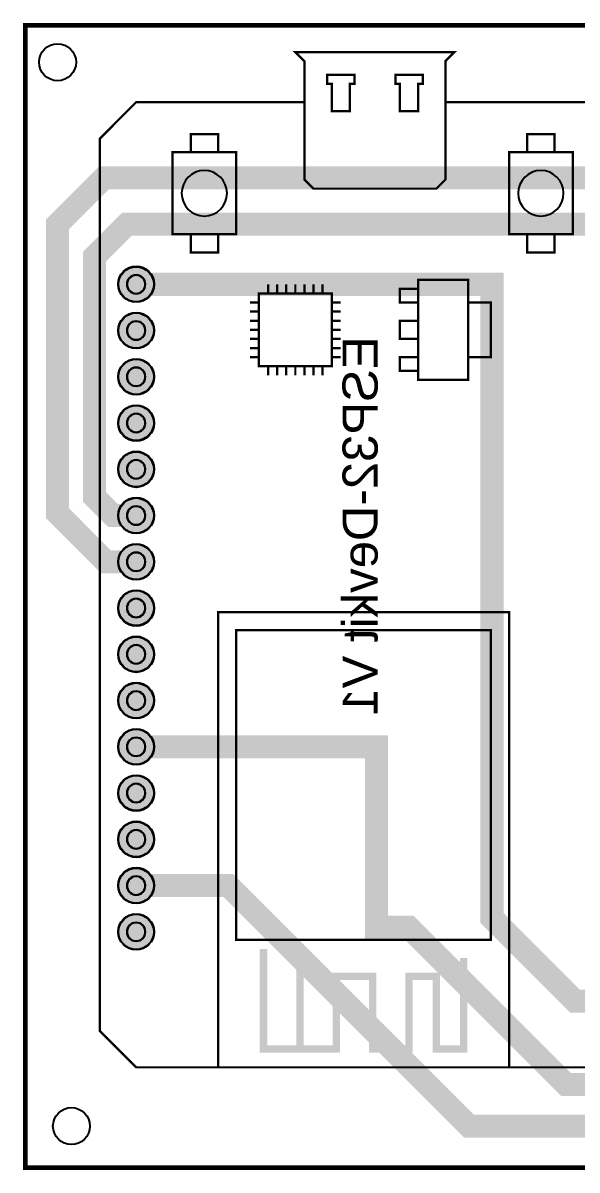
# Model space of a CAD drawing. Extents: x 105 to 3304, y 1285 to 3765.
# Drawn here: x 105 to 1304, y 1285 to 3765 of the extents above; entities that cross this region are included whole.
import ezdxf

# ---------------------------------------------------------------- set-up
doc = ezdxf.new("R2010")
doc.units = 9
for name, color, linetype, true_color in [('BoardOutline', 7, 'Continuous', 0xff00ff), ('BottomLayer', 7, 'Continuous', 0x0000ff), ('BottomSolderMaskLayer', 7, 'Continuous', 0xaa00ff), ('Multi-Layer', 7, 'Continuous', 0xc0c0c0), ('TopSilkLayer', 7, 'Continuous', 0xffff00), ('TopSolderMaskLayer', 7, 'Continuous', 0x800080)]:
    doc.layers.add(name, color=color, linetype=linetype, true_color=true_color)
doc.styles.get("Standard").update_dxf_attribs({"font": 'arial.ttf'})

msp = doc.modelspace()

# ---------------------------------------------------------------- hatches: boundary and pattern name
at = {"layer": 'BottomSolderMaskLayer'}
for points in [[(311, 3200, 1), (389, 3200, 1)], [(311, 3100, 1), (389, 3100, 1)], [(311, 3000, 1), (389, 3000, 1)], [(311, 2900, 1), (389, 2900, 1)], [(311, 2800, 1), (389, 2800, 1)], [(311, 2700, 1), (389, 2700, 1)], [(311, 2600, 1), (389, 2600, 1)], [(311, 2500, 1), (389, 2500, 1)], [(311, 2400, 1), (389, 2400, 1)], [(311, 2300, 1), (389, 2300, 1)], [(311, 2200, 1), (389, 2200, 1)], [(311, 2100, 1), (389, 2100, 1)], [(311, 2000, 1), (389, 2000, 1)], [(311, 1900, 1), (389, 1900, 1)], [(311, 1800, 1), (389, 1800, 1)]]:
    msp.add_hatch(color=256, dxfattribs=at).paths.add_polyline_path(points)
at = {"layer": 'Multi-Layer'}
for points in [[(312, 3200, 1), (388, 3200, 1)], [(312, 3100, 1), (388, 3100, 1)], [(312, 3000, 1), (388, 3000, 1)], [(312, 2900, 1), (388, 2900, 1)], [(312, 2800, 1), (388, 2800, 1)], [(312, 2700, 1), (388, 2700, 1)], [(312, 2600, 1), (388, 2600, 1)], [(312, 2500, 1), (388, 2500, 1)], [(312, 2400, 1), (388, 2400, 1)], [(312, 2300, 1), (388, 2300, 1)], [(312, 2200, 1), (388, 2200, 1)], [(312, 2100, 1), (388, 2100, 1)], [(312, 2000, 1), (388, 2000, 1)], [(312, 1900, 1), (388, 1900, 1)], [(312, 1800, 1), (388, 1800, 1)]]:
    msp.add_hatch(color=256, dxfattribs=at).paths.add_polyline_path(points)
at = {"layer": 'TopSolderMaskLayer'}
for points in [[(311, 3200, 1), (389, 3200, 1)], [(311, 3100, 1), (389, 3100, 1)], [(311, 3000, 1), (389, 3000, 1)], [(311, 2900, 1), (389, 2900, 1)], [(311, 2800, 1), (389, 2800, 1)], [(311, 2700, 1), (389, 2700, 1)], [(311, 2600, 1), (389, 2600, 1)], [(311, 2500, 1), (389, 2500, 1)], [(311, 2400, 1), (389, 2400, 1)], [(311, 2300, 1), (389, 2300, 1)], [(311, 2200, 1), (389, 2200, 1)], [(311, 2100, 1), (389, 2100, 1)], [(311, 2000, 1), (389, 2000, 1)], [(311, 1900, 1), (389, 1900, 1)], [(311, 1800, 1), (389, 1800, 1)]]:
    msp.add_hatch(color=256, dxfattribs=at).paths.add_polyline_path(points)

# ---------------------------------------------------------------- linework, layer by layer
at = {"layer": 'BoardOutline', "const_width": 10}
msp.add_lwpolyline([(110, 1340), (110, 1290), (3299.2, 1290), (3299.2, 3760), (110, 3760), (110, 1290), (110, 1290)], dxfattribs=at)
at = {"layer": 'BottomLayer', "const_width": 50}
for points in [[(350, 2600), (285, 2600), (180, 2705), (180, 3330), (280, 3430), (1350, 3430), (1600, 3680), (2820, 3680), (2870, 3630), (2870, 3495)], [(350, 2700), (300, 2700), (260, 2740), (260, 3260), (330, 3330), (1380, 3330), (1650, 3600), (2750, 3600), (2770, 3580), (2770, 3495)], [(1650, 1650), (1300, 1650), (1120, 1830), (1120, 3200), (350, 3200)], [(350, 2200), (870, 2200), (870, 1810), (940, 1810), (1280, 1470), (1740, 1470)], [(350, 1900), (550, 1900), (1070, 1380), (1850, 1380), (1850, 1484.6)]]:
    msp.add_lwpolyline(points, dxfattribs=at)
at = {"layer": 'BottomSolderMaskLayer'}
for points in [[(329.8, 3200), (329.8, 3200)], [(370.2, 3200), (370.2, 3200)], [(329.8, 3100), (329.8, 3100)], [(370.2, 3100), (370.2, 3100)], [(329.8, 3000), (329.8, 3000)], [(370.2, 3000), (370.2, 3000)], [(329.8, 2900), (329.8, 2900)], [(370.2, 2900), (370.2, 2900)], [(329.8, 2800), (329.8, 2800)], [(370.2, 2800), (370.2, 2800)], [(329.8, 2700), (329.8, 2700)], [(370.2, 2700), (370.2, 2700)], [(329.8, 2600), (329.8, 2600)], [(370.2, 2600), (370.2, 2600)], [(329.8, 2500), (329.8, 2500)], [(370.2, 2500), (370.2, 2500)], [(329.8, 2400), (329.8, 2400)], [(370.2, 2400), (370.2, 2400)], [(329.8, 2300), (329.8, 2300)], [(370.2, 2300), (370.2, 2300)], [(329.8, 2200), (329.8, 2200)], [(370.2, 2200), (370.2, 2200)], [(329.8, 2100), (329.8, 2100)], [(370.2, 2100), (370.2, 2100)], [(329.8, 2000), (329.8, 2000)], [(370.2, 2000), (370.2, 2000)], [(329.8, 1900), (329.8, 1900)], [(370.2, 1900), (370.2, 1900)], [(329.8, 1800), (329.8, 1800)], [(370.2, 1800), (370.2, 1800)]]:
    msp.add_lwpolyline(points, close=True, dxfattribs=at)
for centre in [(350, 3200), (350, 3100), (350, 3000), (350, 2900), (350, 2800), (350, 2700), (350, 2600), (350, 2500), (350, 2400), (350, 2300), (350, 2200), (350, 2100), (350, 2000), (350, 1900), (350, 1800)]:
    msp.add_circle(centre, 39, dxfattribs=at)
for centre, start, end in [((350, 3200), 360, 540), ((350, 3200), 540, 360), ((350, 3100), 360, 540), ((350, 3100), 540, 360), ((350, 3000), 360, 540), ((350, 3000), 540, 360), ((350, 2900), 360, 540), ((350, 2900), 540, 360), ((350, 2800), 360, 540), ((350, 2800), 540, 360), ((350, 2700), 360, 540), ((350, 2700), 540, 360), ((350, 2600), 360, 540), ((350, 2600), 540, 360), ((350, 2500), 360, 540), ((350, 2500), 540, 360), ((350, 2400), 360, 540), ((350, 2400), 540, 360), ((350, 2300), 360, 540), ((350, 2300), 540, 360), ((350, 2200), 360, 540), ((350, 2200), 540, 360), ((350, 2100), 360, 540), ((350, 2100), 540, 360), ((350, 2000), 360, 540), ((350, 2000), 540, 360), ((350, 1900), 360, 540), ((350, 1900), 540, 360), ((350, 1800), 360, 540), ((350, 1800), 540, 360)]:
    msp.add_arc(centre, 20.2, start, end, dxfattribs=at)
at = {"layer": 'Multi-Layer'}
for points in [[(330.3, 3200), (330.3, 3200)], [(369.7, 3200), (369.7, 3200)], [(330.3, 3100), (330.3, 3100)], [(369.7, 3100), (369.7, 3100)], [(330.3, 3000), (330.3, 3000)], [(369.7, 3000), (369.7, 3000)], [(330.3, 2900), (330.3, 2900)], [(369.7, 2900), (369.7, 2900)], [(330.3, 2800), (330.3, 2800)], [(369.7, 2800), (369.7, 2800)], [(330.3, 2700), (330.3, 2700)], [(369.7, 2700), (369.7, 2700)], [(330.3, 2600), (330.3, 2600)], [(369.7, 2600), (369.7, 2600)], [(330.3, 2500), (330.3, 2500)], [(369.7, 2500), (369.7, 2500)], [(330.3, 2400), (330.3, 2400)], [(369.7, 2400), (369.7, 2400)], [(330.3, 2300), (330.3, 2300)], [(369.7, 2300), (369.7, 2300)], [(330.3, 2200), (330.3, 2200)], [(369.7, 2200), (369.7, 2200)], [(330.3, 2100), (330.3, 2100)], [(369.7, 2100), (369.7, 2100)], [(330.3, 2000), (330.3, 2000)], [(369.7, 2000), (369.7, 2000)], [(330.3, 1900), (330.3, 1900)], [(369.7, 1900), (369.7, 1900)], [(330.3, 1800), (330.3, 1800)], [(369.7, 1800), (369.7, 1800)]]:
    msp.add_lwpolyline(points, close=True, dxfattribs=at)
for centre, radius in [((180, 3680), 40), ((350, 3200), 38), ((350, 3100), 38), ((350, 3000), 38), ((350, 2900), 38), ((350, 2800), 38), ((350, 2700), 38), ((350, 2600), 38), ((350, 2500), 38), ((350, 2400), 38), ((350, 2300), 38), ((350, 2200), 38), ((350, 2100), 38), ((350, 2000), 38), ((350, 1900), 38), ((350, 1800), 38), ((210, 1380), 40)]:
    msp.add_circle(centre, radius, dxfattribs=at)
for centre, start, end in [((350, 3200), 360, 540), ((350, 3200), 540, 360), ((350, 3100), 360, 540), ((350, 3100), 540, 360), ((350, 3000), 360, 540), ((350, 3000), 540, 360), ((350, 2900), 360, 540), ((350, 2900), 540, 360), ((350, 2800), 360, 540), ((350, 2800), 540, 360), ((350, 2700), 360, 540), ((350, 2700), 540, 360), ((350, 2600), 360, 540), ((350, 2600), 540, 360), ((350, 2500), 360, 540), ((350, 2500), 540, 360), ((350, 2400), 360, 540), ((350, 2400), 540, 360), ((350, 2300), 360, 540), ((350, 2300), 540, 360), ((350, 2200), 360, 540), ((350, 2200), 540, 360), ((350, 2100), 360, 540), ((350, 2100), 540, 360), ((350, 2000), 360, 540), ((350, 2000), 540, 360), ((350, 1900), 360, 540), ((350, 1900), 540, 360), ((350, 1800), 360, 540), ((350, 1800), 540, 360)]:
    msp.add_arc(centre, 19.7, start, end, dxfattribs=at)
at = {"layer": 'TopSilkLayer', "const_width": 5}
for points in [[(1413, 3514.9), (1334.2, 3593.7), (1019.3, 3593.7), (1019.3, 3682.3), (1039, 3702), (694.5, 3702), (714.2, 3682.3), (714.2, 3593.7), (350, 3593.7), (271.3, 3514.9), (271.3, 1585.8), (350, 1507.1), (1334.2, 1507.1), (1413, 1585.8), (1413, 3514.9)], [(773.2, 3574), (812.6, 3574), (812.6, 3633.1), (822.4, 3633.1), (822.4, 3652.8), (763.4, 3652.8), (763.4, 3633.1), (773.2, 3633.1), (773.2, 3574)], [(920.9, 3574), (920.9, 3633.1), (911, 3633.1), (911, 3652.8), (970.1, 3652.8), (970.1, 3633.1), (960.2, 3633.1), (960.2, 3574), (920.9, 3574)], [(428.7, 3485.4), (428.7, 3308.3), (468.1, 3308.3), (527.2, 3308.3), (566.5, 3308.3), (566.5, 3485.4), (527.2, 3485.4), (468.1, 3485.4), (428.7, 3485.4)], [(1157.1, 3485.4), (1157.1, 3308.3), (1196.5, 3308.3), (1255.5, 3308.3), (1294.9, 3308.3), (1294.9, 3485.4), (1255.5, 3485.4), (1196.5, 3485.4), (1157.1, 3485.4)], [(1157.1, 1507.1), (1157.1, 2491.3), (527.2, 2491.3), (527.2, 1507.1), (1157.1, 1507.1)], [(1117.7, 2452), (566.5, 2452), (566.5, 1782.7), (1117.7, 1782.7), (1117.7, 2452)]]:
    msp.add_lwpolyline(points, close=True, dxfattribs=at)
at = {"layer": 'TopSilkLayer'}
for points, const_width in [([(714.2, 3593.7), (714.2, 3426.4), (733.9, 3406.7), (999.6, 3406.7), (1019.3, 3426.4), (1019.3, 3593.7)], 5), ([(527.2, 3485.4), (527.2, 3524.8), (468.1, 3524.8), (468.1, 3485.4)], 5), ([(1255.5, 3485.4), (1255.5, 3524.8), (1196.5, 3524.8), (1196.5, 3485.4)], 5), ([(527.2, 3308.3), (527.2, 3268.9), (468.1, 3268.9), (468.1, 3308.3)], 5), ([(1255.5, 3308.3), (1255.5, 3268.9), (1196.5, 3268.9), (1196.5, 3308.3)], 5), ([(753.5, 3200), (753.5, 3180.3), (773.2, 3180.3), (773.2, 3160.6), (773.2, 3140.9), (773.2, 3121.2), (773.2, 3101.6), (773.2, 3081.9), (773.2, 3062.2), (773.2, 3042.5), (773.2, 3022.8), (753.5, 3022.8), (733.9, 3022.8), (714.2, 3022.8), (694.5, 3022.8), (674.8, 3022.8), (655.1, 3022.8), (635.4, 3022.8), (615.8, 3022.8), (615.8, 3042.5), (615.8, 3062.2), (615.8, 3081.9), (615.8, 3101.6), (615.8, 3121.2), (615.8, 3140.9), (615.8, 3160.6), (615.8, 3180.3), (635.4, 3180.3), (655.1, 3180.3), (674.8, 3180.3), (694.5, 3180.3), (714.2, 3180.3), (733.9, 3180.3), (753.5, 3180.3)], 5), ([(635.4, 3180.3), (635.4, 3200)], 5), ([(655.1, 3200), (655.1, 3180.3)], 5), ([(674.8, 3200), (674.8, 3180.3)], 5), ([(694.5, 3200), (694.5, 3180.3)], 5), ([(714.2, 3200), (714.2, 3180.3)], 5), ([(733.9, 3200), (733.9, 3180.3)], 5), ([(960.2, 3190.1), (920.9, 3190.1), (920.9, 3160.6), (960.2, 3160.6), (960.2, 3190.1), (960.2, 3209.8), (1068.5, 3209.8), (1068.5, 3160.6), (1117.7, 3160.6), (1117.7, 3042.5), (1068.5, 3042.5), (1068.5, 3160.6)], 5), ([(596.1, 3160.6), (615.8, 3160.6)], 5), ([(773.2, 3160.6), (792.9, 3160.6)], 5), ([(960.2, 3160.6), (960.2, 3121.2), (960.2, 3081.9), (920.9, 3081.9), (920.9, 3121.2), (960.2, 3121.2)], 5), ([(596.1, 3140.9), (615.8, 3140.9)], 5), ([(792.9, 3140.9), (773.2, 3140.9)], 5), ([(596.1, 3121.2), (615.8, 3121.2)], 5), ([(596.1, 3101.6), (615.8, 3101.6)], 5), ([(792.9, 3121.2), (773.2, 3121.2)], 5), ([(792.9, 3101.6), (773.2, 3101.6)], 5), ([(596.1, 3081.9), (615.8, 3081.9)], 5), ([(792.9, 3081.9), (773.2, 3081.9)], 5), ([(960.2, 3042.5), (960.2, 3081.9)], 5), ([(596.1, 3062.2), (615.8, 3062.2)], 5), ([(792.9, 3062.2), (773.2, 3062.2)], 5), ([(615.8, 3042.5), (596.1, 3042.5)], 5), ([(792.9, 3042.5), (773.2, 3042.5)], 5), ([(960.2, 3013), (920.9, 3013), (920.9, 3042.5), (960.2, 3042.5), (960.2, 3013), (960.2, 2993.3), (1068.5, 2993.3), (1068.5, 3042.5)], 5), ([(635.4, 3003.1), (635.4, 3022.8)], 5), ([(655.1, 3003.1), (655.1, 3022.8)], 5), ([(674.8, 3003.1), (674.8, 3022.8)], 5), ([(694.5, 3003.1), (694.5, 3022.8)], 5), ([(714.2, 3003.1), (714.2, 3022.8)], 5), ([(733.9, 3003.1), (733.9, 3022.8)], 5), ([(753.5, 3022.8), (753.5, 3003.1)], 5), ([(1058.7, 1743.3), (1058.7, 1546.5), (999.6, 1546.5), (999.6, 1703.9), (940.6, 1703.9), (940.6, 1546.5), (861.8, 1546.5), (861.8, 1703.9), (783.1, 1703.9), (783.1, 1546.5), (704.3, 1546.5), (625.6, 1546.5), (625.6, 1763)], 16), ([(704.3, 1546.5), (704.3, 1763)], 16)]:
    msp.add_lwpolyline(points, dxfattribs=dict(at, const_width=const_width))
for centre in [(497.5, 3396.8), (1225.9, 3396.8)]:
    msp.add_arc(centre, 49.2, 270.1514, 270, dxfattribs=at)
at = {"layer": 'TopSolderMaskLayer'}
for points in [[(329.8, 3200), (329.8, 3200)], [(370.2, 3200), (370.2, 3200)], [(329.8, 3100), (329.8, 3100)], [(370.2, 3100), (370.2, 3100)], [(329.8, 3000), (329.8, 3000)], [(370.2, 3000), (370.2, 3000)], [(329.8, 2900), (329.8, 2900)], [(370.2, 2900), (370.2, 2900)], [(329.8, 2800), (329.8, 2800)], [(370.2, 2800), (370.2, 2800)], [(329.8, 2700), (329.8, 2700)], [(370.2, 2700), (370.2, 2700)], [(329.8, 2600), (329.8, 2600)], [(370.2, 2600), (370.2, 2600)], [(329.8, 2500), (329.8, 2500)], [(370.2, 2500), (370.2, 2500)], [(329.8, 2400), (329.8, 2400)], [(370.2, 2400), (370.2, 2400)], [(329.8, 2300), (329.8, 2300)], [(370.2, 2300), (370.2, 2300)], [(329.8, 2200), (329.8, 2200)], [(370.2, 2200), (370.2, 2200)], [(329.8, 2100), (329.8, 2100)], [(370.2, 2100), (370.2, 2100)], [(329.8, 2000), (329.8, 2000)], [(370.2, 2000), (370.2, 2000)], [(329.8, 1900), (329.8, 1900)], [(370.2, 1900), (370.2, 1900)], [(329.8, 1800), (329.8, 1800)], [(370.2, 1800), (370.2, 1800)]]:
    msp.add_lwpolyline(points, close=True, dxfattribs=at)
for centre in [(350, 3200), (350, 3100), (350, 3000), (350, 2900), (350, 2800), (350, 2700), (350, 2600), (350, 2500), (350, 2400), (350, 2300), (350, 2200), (350, 2100), (350, 2000), (350, 1900), (350, 1800)]:
    msp.add_circle(centre, 39, dxfattribs=at)
for centre, start, end in [((350, 3200), 360, 540), ((350, 3200), 540, 360), ((350, 3100), 360, 540), ((350, 3100), 540, 360), ((350, 3000), 360, 540), ((350, 3000), 540, 360), ((350, 2900), 360, 540), ((350, 2900), 540, 360), ((350, 2800), 360, 540), ((350, 2800), 540, 360), ((350, 2700), 360, 540), ((350, 2700), 540, 360), ((350, 2600), 360, 540), ((350, 2600), 540, 360), ((350, 2500), 360, 540), ((350, 2500), 540, 360), ((350, 2400), 360, 540), ((350, 2400), 540, 360), ((350, 2300), 360, 540), ((350, 2300), 540, 360), ((350, 2200), 360, 540), ((350, 2200), 540, 360), ((350, 2100), 360, 540), ((350, 2100), 540, 360), ((350, 2000), 360, 540), ((350, 2000), 540, 360), ((350, 1900), 360, 540), ((350, 1900), 540, 360), ((350, 1800), 360, 540), ((350, 1800), 540, 360)]:
    msp.add_arc(centre, 20.2, start, end, dxfattribs=at)

# ---------------------------------------------------------------- texts
at = {"layer": 'BottomSilkLayer', "text_generation_flag": 2}
msp.add_text('ESP32-Devkit V1', height=76, rotation=90, dxfattribs=at).set_placement((872.6, 3087.4))

doc.saveas('drawing.dxf')
